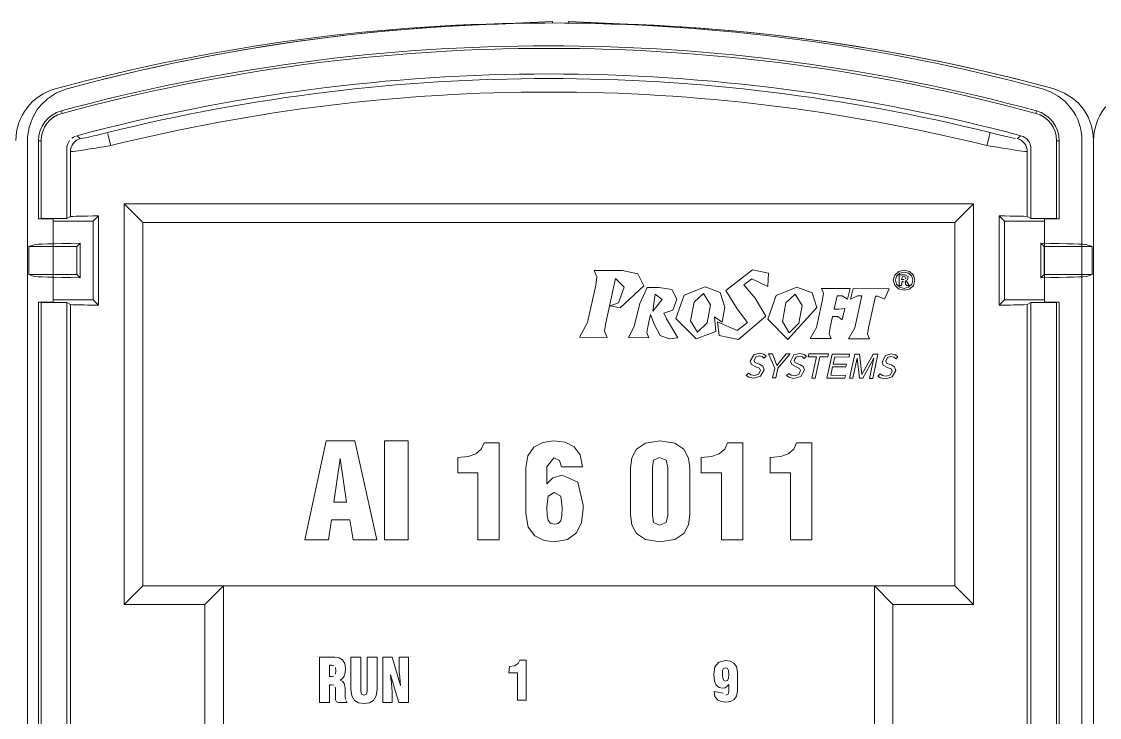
# Model space of a CAD drawing. Header units: millimetres. Extents: x -6000 to 26000, y -6000 to 26000.
# Drawn here: x 114.29 to 119.87, y -4531.35 to -4527.75 of the extents above; entities that cross this region are included whole.
import ezdxf

# ---------------------------------------------------------------- set-up
doc = ezdxf.new("R2010")
doc.units = ezdxf.units.MM
doc.header["$MEASUREMENT"] = 0
doc.layers.add('Чертеж и Рисунок_Ном._пера__1', color=7, linetype='Continuous', lineweight=15)
doc.layers.add('Чертеж и Рисунок_Ном._пера__7', color=7, linetype='Continuous', lineweight=15)

msp = doc.modelspace()

# ---------------------------------------------------------------- linework, layer by layer
at = {"layer": 'Чертеж и Рисунок_Ном._пера__1', "color": 7, "linetype": 'Continuous', "lineweight": 15, "flags": 128}
for points in [[(117.4812, -4529.0541), (117.402, -4529.0379), (117.2553, -4529.0371), (117.2692, -4529.0699), (117.2628, -4529.1135), (117.2197, -4529.3075), (117.1784, -4529.3836), (117.3222, -4529.3843), (117.3078, -4529.3515), (117.3148, -4529.3079), (117.3648, -4529.0793)], [(117.3381, -4529.2209), (117.3901, -4529.2315), (117.512, -4529.1167), (117.4812, -4529.0541)], [(118.158, -4529.0516), (118.0753, -4529.0348), (117.9371, -4529.1416), (117.995, -4529.2366)], [(118.0708, -4529.0814), (118.1541, -4529.1204), (118.158, -4529.0516)], [(118.8113, -4529.1136), (118.8038, -4529.0875), (118.8115, -4529.061)], [(118.8113, -4529.1136), (118.8038, -4529.0875), (118.8115, -4529.061)], [(118.8115, -4529.061), (118.8324, -4529.0419)], [(118.8115, -4529.061), (118.8324, -4529.0419)], [(118.8375, -4529.0511), (118.8211, -4529.0664)], [(118.8375, -4529.0511), (118.8211, -4529.0664)], [(118.8324, -4529.0419), (118.8601, -4529.0353)], [(118.8324, -4529.0419), (118.8601, -4529.0353)], [(118.8345, -4529.1156), (118.8345, -4529.06), (118.8466, -4529.06), (118.8659, -4529.0602), (118.881, -4529.0678)], [(118.8345, -4529.1156), (118.8345, -4529.06), (118.8466, -4529.06), (118.8659, -4529.0602), (118.881, -4529.0678)], [(118.8602, -4529.0456), (118.8375, -4529.0511)], [(118.8602, -4529.0456), (118.8375, -4529.0511)], [(118.8601, -4529.0353), (118.8884, -4529.0424)], [(118.8601, -4529.0353), (118.8884, -4529.0424)], [(118.8827, -4529.0511), (118.8602, -4529.0456)], [(118.8827, -4529.0511), (118.8602, -4529.0456)], [(118.8994, -4529.0667), (118.8827, -4529.0511)], [(118.8994, -4529.0667), (118.8827, -4529.0511)], [(118.8884, -4529.0424), (118.9089, -4529.0616)], [(118.8884, -4529.0424), (118.9089, -4529.0616)], [(118.9089, -4529.0616), (118.9165, -4529.0881), (118.9089, -4529.1144)], [(118.9089, -4529.0616), (118.9165, -4529.0881), (118.9089, -4529.1144)], [(117.3648, -4529.0793), (117.4109, -4529.1231), (117.3817, -4529.2052)], [(118.0887, -4529.1806), (118.0297, -4529.1114), (118.0708, -4529.0814)], [(118.8318, -4529.133), (118.8113, -4529.1136)], [(118.8318, -4529.133), (118.8113, -4529.1136)], [(118.8211, -4529.0664), (118.8149, -4529.0876), (118.821, -4529.1089), (118.8378, -4529.1245)], [(118.8211, -4529.0664), (118.8149, -4529.0876), (118.821, -4529.1089), (118.8378, -4529.1245)], [(118.8604, -4529.0971), (118.8498, -4529.0928), (118.8466, -4529.1157), (118.8345, -4529.1156)], [(118.8604, -4529.0971), (118.8498, -4529.0928), (118.8466, -4529.1157), (118.8345, -4529.1156)], [(118.8648, -4529.0696), (118.8516, -4529.0688), (118.8466, -4529.084)], [(118.8648, -4529.0696), (118.8516, -4529.0688), (118.8466, -4529.084)], [(118.8466, -4529.084), (118.8608, -4529.0841)], [(118.8466, -4529.084), (118.8608, -4529.0841)], [(118.8689, -4529.0807), (118.8648, -4529.0696)], [(118.8689, -4529.0807), (118.8648, -4529.0696)], [(118.8785, -4529.0866), (118.867, -4529.0914)], [(118.8785, -4529.0866), (118.867, -4529.0914)], [(118.881, -4529.0678), (118.8785, -4529.0866)], [(118.881, -4529.0678), (118.8785, -4529.0866)], [(118.8831, -4529.1245), (118.8997, -4529.109), (118.9057, -4529.0881), (118.8994, -4529.0667)], [(118.8831, -4529.1245), (118.8997, -4529.109), (118.9057, -4529.0881), (118.8994, -4529.0667)], [(118.9089, -4529.1144), (118.8882, -4529.1334)], [(118.9089, -4529.1144), (118.8882, -4529.1334)], [(117.6572, -4529.136), (117.5914, -4529.1261), (117.5292, -4529.1258), (117.4907, -4529.2081), (117.4628, -4529.3283), (117.432, -4529.3854), (117.5383, -4529.3859), (117.5275, -4529.3602), (117.5323, -4529.3287), (117.5468, -4529.2652), (117.5658, -4529.3151), (117.5974, -4529.3751)], [(117.6616, -4529.2431), (117.6836, -4529.1867), (117.6572, -4529.136)], [(117.7213, -4529.165), (117.6785, -4529.2867), (117.7829, -4529.3924), (117.8857, -4529.3529), (117.8778, -4529.2777)], [(117.9078, -4529.1507), (117.829, -4529.1221), (117.7213, -4529.165)], [(117.7725, -4529.2024), (117.8205, -4529.1569)], [(117.8205, -4529.1569), (117.8565, -4529.2158), (117.8402, -4529.3086)], [(117.8778, -4529.2777), (117.918, -4529.3044), (117.9323, -4529.2274), (117.9078, -4529.1507)], [(118.1968, -4529.1674), (118.1541, -4529.289), (118.2585, -4529.3948), (118.4079, -4529.2297), (118.3834, -4529.1531)], [(118.3046, -4529.1244), (118.1968, -4529.1674)], [(118.2481, -4529.2048), (118.296, -4529.1593)], [(118.296, -4529.1593), (118.3321, -4529.2182), (118.3157, -4529.311)], [(118.3834, -4529.1531), (118.3046, -4529.1244)], [(118.8601, -4529.1402), (118.8318, -4529.133)], [(118.8601, -4529.1402), (118.8318, -4529.133)], [(118.8378, -4529.1245), (118.8602, -4529.1301)], [(118.8378, -4529.1245), (118.8602, -4529.1301)], [(118.8882, -4529.1334), (118.8601, -4529.1402)], [(118.8882, -4529.1334), (118.8601, -4529.1402)], [(118.8602, -4529.1301), (118.8831, -4529.1245)], [(118.8602, -4529.1301), (118.8831, -4529.1245)], [(117.3817, -4529.2052), (117.3381, -4529.2209)], [(117.8402, -4529.3086), (117.79, -4529.3574), (117.7543, -4529.2986), (117.7725, -4529.2024)], [(117.995, -4529.2366), (118.049, -4529.3067), (117.996, -4529.3486), (117.8935, -4529.3034), (117.9029, -4529.3748), (118.003, -4529.3953), (118.1442, -4529.274), (118.0887, -4529.1806)], [(118.2656, -4529.3598), (118.2299, -4529.301), (118.2481, -4529.2048)], [(117.6297, -4529.2883), (117.6156, -4529.2585), (117.6616, -4529.2431)], [(117.6873, -4529.3867), (117.6297, -4529.2883)], [(118.3157, -4529.311), (118.2656, -4529.3598)], [(117.5974, -4529.3751), (117.6438, -4529.3917)], [(117.6438, -4529.3917), (117.6873, -4529.3867)], [(118.1103, -4529.5442), (118.096, -4529.5383), (118.0695, -4529.5244), (118.0636, -4529.5076), (118.0811, -4529.4738)], [(118.0811, -4529.4738), (118.1109, -4529.4659)], [(118.0921, -4529.4854), (118.0827, -4529.5032), (118.0868, -4529.5138)], [(118.1248, -4529.484), (118.1096, -4529.4802), (118.0921, -4529.4854)], [(118.1109, -4529.4659), (118.134, -4529.4715)], [(118.134, -4529.4715), (118.1455, -4529.4809), (118.1346, -4529.4917), (118.1248, -4529.484)], [(118.319, -4529.5453), (118.3047, -4529.5393), (118.2781, -4529.5254), (118.2722, -4529.5086), (118.2897, -4529.4748)], [(118.2897, -4529.4748), (118.3195, -4529.4669), (118.3427, -4529.4726), (118.3541, -4529.4819), (118.3432, -4529.4927), (118.3334, -4529.485)], [(118.3008, -4529.4865), (118.2913, -4529.5043), (118.2954, -4529.5148)], [(118.3334, -4529.485), (118.3182, -4529.4812), (118.3008, -4529.4865)], [(118.7516, -4529.5278), (118.7458, -4529.511), (118.7632, -4529.4772)], [(118.7632, -4529.4772), (118.793, -4529.4693), (118.8162, -4529.4749)], [(118.7743, -4529.4888), (118.7649, -4529.5066), (118.769, -4529.5172)], [(118.7918, -4529.4836), (118.7743, -4529.4888)], [(118.807, -4529.4874), (118.7918, -4529.4836)], [(118.8162, -4529.4749), (118.8277, -4529.4843), (118.8168, -4529.4951), (118.807, -4529.4874)], [(118.0868, -4529.5138), (118.1005, -4529.5203), (118.1119, -4529.5237), (118.1287, -4529.5332), (118.1355, -4529.5518), (118.1166, -4529.5858)], [(118.1068, -4529.5749), (118.1157, -4529.5553), (118.1103, -4529.5442)], [(118.2954, -4529.5148), (118.3091, -4529.5213), (118.3206, -4529.5247), (118.3373, -4529.5343)], [(118.3154, -4529.5759), (118.3243, -4529.5564), (118.319, -4529.5453)], [(118.3373, -4529.5343), (118.3441, -4529.5529), (118.3252, -4529.5869)], [(118.7925, -4529.5476), (118.7782, -4529.5417), (118.7516, -4529.5278)], [(118.769, -4529.5172), (118.7827, -4529.5237), (118.7941, -4529.5271), (118.8109, -4529.5367)], [(118.7889, -4529.5783), (118.7979, -4529.5587), (118.7925, -4529.5476)], [(118.8109, -4529.5367), (118.8177, -4529.5552), (118.7987, -4529.5892)], [(118.0552, -4529.5896), (118.0425, -4529.581), (118.0536, -4529.5695)], [(118.0536, -4529.5695), (118.0664, -4529.5783)], [(118.1166, -4529.5858), (118.0811, -4529.5956), (118.0552, -4529.5896)], [(118.0664, -4529.5783), (118.0848, -4529.5821)], [(118.0848, -4529.5821), (118.1068, -4529.5749)], [(118.2638, -4529.5907), (118.2512, -4529.582), (118.2622, -4529.5705)], [(118.2622, -4529.5705), (118.2751, -4529.5793)], [(118.3252, -4529.5869), (118.2897, -4529.5967), (118.2638, -4529.5907)], [(118.2751, -4529.5793), (118.2934, -4529.5831)], [(118.2934, -4529.5831), (118.3154, -4529.5759)], [(118.7632, -4529.5991), (118.7374, -4529.593), (118.7247, -4529.5844), (118.7358, -4529.5729)], [(118.7358, -4529.5729), (118.7486, -4529.5817)], [(118.7486, -4529.5817), (118.767, -4529.5855)], [(118.7987, -4529.5892), (118.7632, -4529.5991)], [(118.767, -4529.5855), (118.7889, -4529.5783)]]:
    msp.add_lwpolyline(points, dxfattribs=at)
for points in [[(118.867, -4529.0914), (118.8753, -4529.0978), (118.8867, -4529.1159), (118.8717, -4529.1158), (118.8666, -4529.1067)], [(118.867, -4529.0914), (118.8753, -4529.0978), (118.8867, -4529.1159), (118.8717, -4529.1158), (118.8666, -4529.1067)], [(117.5583, -4529.2489), (117.5702, -4529.1594), (117.6078, -4529.1871)], [(118.5804, -4529.131), (118.4319, -4529.1303), (118.4423, -4529.1548), (118.4374, -4529.1875), (118.4055, -4529.333), (118.3742, -4529.3901), (118.482, -4529.3906), (118.4716, -4529.3661), (118.4764, -4529.3334), (118.4891, -4529.2755), (118.5162, -4529.2756), (118.54, -4529.2936), (118.5537, -4529.2342), (118.5218, -4529.2374), (118.4976, -4529.2373), (118.5132, -4529.1689), (118.5388, -4529.1691), (118.5672, -4529.1856)], [(118.783, -4529.132), (118.7578, -4529.1865), (118.7218, -4529.17), (118.7115, -4529.1699), (118.675, -4529.3344), (118.6702, -4529.3671), (118.6806, -4529.3916), (118.5728, -4529.3911), (118.6041, -4529.334), (118.6404, -4529.1696), (118.6194, -4529.1695), (118.5833, -4529.1856), (118.5958, -4529.1311)], [(118.1782, -4529.4688), (118.2015, -4529.5291), (118.2501, -4529.4691), (118.27, -4529.4692), (118.2068, -4529.5438), (118.1962, -4529.5941), (118.1793, -4529.594), (118.1899, -4529.5437), (118.1586, -4529.4687)], [(118.3998, -4529.5951), (118.3829, -4529.595), (118.4063, -4529.4849), (118.3639, -4529.4847), (118.367, -4529.4697), (118.4688, -4529.4702), (118.4656, -4529.4852), (118.4232, -4529.485)], [(118.5528, -4529.5959), (118.4603, -4529.5954), (118.4869, -4529.4703), (118.5781, -4529.4708), (118.575, -4529.4858), (118.5007, -4529.4854), (118.4927, -4529.5221), (118.5612, -4529.5224), (118.5581, -4529.5374), (118.4896, -4529.5371), (118.4803, -4529.5805), (118.5559, -4529.5809)], [(118.6283, -4529.471), (118.6414, -4529.577), (118.6999, -4529.4714), (118.7239, -4529.4715), (118.6973, -4529.5966), (118.6809, -4529.5965), (118.6966, -4529.5226), (118.7039, -4529.4914), (118.6459, -4529.5963), (118.6292, -4529.5962), (118.6164, -4529.491), (118.6097, -4529.5222), (118.594, -4529.5961), (118.5776, -4529.596), (118.6042, -4529.4709)]]:
    msp.add_lwpolyline(points, close=True, dxfattribs=at)
at = {"layer": 'Чертеж и Рисунок_Ном._пера__7', "color": 7, "linetype": 'Continuous', "lineweight": 15}
for p, q in [((116.6557, -4527.7641), (117.0387, -4527.7473)), ((117.0387, -4527.7473), (117.0387, -4527.7549)), ((117.1222, -4527.7473), (117.5052, -4527.7641)), ((117.1222, -4527.7549), (117.1222, -4527.7473)), ((114.4952, -4528.2103), (114.4987, -4528.2232)), ((119.545, -4528.2103), (119.5415, -4528.2232)), ((114.3193, -4534.9602), (114.3193, -4528.3644)), ((114.3193, -4534.9602), (114.3193, -4528.3647)), ((114.3772, -4528.7704), (114.3772, -4528.3647)), ((114.3906, -4528.3647), (114.3772, -4528.3647)), ((114.3906, -4528.3647), (114.3906, -4528.7677)), ((119.6496, -4528.3647), (119.6496, -4528.7677)), ((119.6496, -4528.3647), (119.663, -4528.3647)), ((119.663, -4528.3647), (119.663, -4528.7704)), ((119.7813, -4534.9602), (119.7813, -4528.3644)), ((119.8416, -4528.3644), (119.8416, -4534.9602)), ((119.8416, -4528.3644), (119.8416, -4534.9602)), ((119.8416, -4534.9184), (119.8416, -4528.3647)), ((114.5233, -4528.7677), (114.5233, -4528.4063)), ((114.5425, -4528.4211), (114.5425, -4528.7581)), ((119.4978, -4528.7581), (119.4978, -4528.4211)), ((119.517, -4528.7677), (119.517, -4528.4063)), ((114.8207, -4528.6921), (119.2196, -4528.6921)), ((114.8207, -4528.6921), (114.9171, -4528.7884)), ((114.8207, -4530.768), (114.8207, -4528.6921)), ((119.1232, -4528.7884), (119.2196, -4528.6921)), ((119.2196, -4528.6921), (119.2196, -4530.768)), ((114.3906, -4528.7677), (114.3772, -4528.7704)), ((114.4537, -4528.7704), (114.3772, -4528.7704)), ((114.5233, -4528.7677), (114.3906, -4528.7677)), ((114.4537, -4528.7826), (114.4537, -4528.7704)), ((114.6595, -4528.7826), (114.4537, -4528.7826)), ((114.4537, -4529.189), (114.4537, -4528.7826)), ((114.5425, -4528.7581), (114.5233, -4528.7677)), ((114.6595, -4528.7826), (114.6873, -4528.7548)), ((114.6595, -4528.7826), (114.6595, -4529.189)), ((114.6873, -4528.7548), (114.6873, -4529.2169)), ((119.3529, -4529.2169), (119.3529, -4528.7548)), ((119.3529, -4528.7548), (119.3808, -4528.7826)), ((119.3808, -4528.7826), (119.5865, -4528.7826)), ((119.3808, -4529.189), (119.3808, -4528.7826)), ((119.517, -4528.7677), (119.4978, -4528.7581)), ((119.6496, -4528.7677), (119.517, -4528.7677)), ((119.5865, -4528.7704), (119.5865, -4528.7826)), ((119.663, -4528.7704), (119.5865, -4528.7704)), ((119.5865, -4528.7826), (119.5865, -4529.189)), ((119.663, -4528.7704), (119.6496, -4528.7677)), ((119.1232, -4528.7884), (114.9171, -4528.7884)), ((114.9171, -4528.7884), (114.9171, -4530.6716)), ((119.1232, -4530.6716), (119.1232, -4528.7884)), ((114.3266, -4528.9131), (114.3544, -4528.9039)), ((114.3266, -4528.9131), (114.3266, -4529.0585)), ((114.5757, -4528.9131), (114.3266, -4528.9131)), ((114.5757, -4528.9131), (114.5924, -4528.8964)), ((114.5757, -4528.9131), (114.5757, -4529.0585)), ((114.5924, -4528.8964), (114.5924, -4529.0752)), ((119.5685, -4528.8964), (119.5685, -4529.0752)), ((119.5685, -4528.8964), (119.5852, -4528.9131)), ((119.8343, -4528.9131), (119.5852, -4528.9131)), ((119.5852, -4529.0585), (119.5852, -4528.9131)), ((119.8343, -4528.9131), (119.8065, -4528.9039)), ((119.8343, -4528.9131), (119.8343, -4529.0585)), ((114.3544, -4529.0678), (114.3266, -4529.0585)), ((114.3266, -4529.0585), (114.5757, -4529.0585)), ((114.5757, -4529.0585), (114.5924, -4529.0752)), ((119.5852, -4529.0585), (119.5685, -4529.0752)), ((119.5852, -4529.0585), (119.8343, -4529.0585)), ((119.8065, -4529.0678), (119.8343, -4529.0585)), ((114.3772, -4529.2013), (114.3772, -4533.7919)), ((114.3906, -4529.2039), (114.3772, -4529.2013)), ((114.4537, -4529.2013), (114.3772, -4529.2013)), ((114.5233, -4529.2039), (114.3906, -4529.2039)), ((114.3906, -4529.2039), (114.3906, -4533.7892)), ((114.6595, -4529.189), (114.4537, -4529.189)), ((114.4537, -4529.189), (114.4537, -4529.2013)), ((114.5233, -4529.2039), (114.5425, -4529.2135)), ((114.5233, -4533.7892), (114.5233, -4529.2039)), ((114.5425, -4529.2135), (114.5425, -4533.7796)), ((114.6873, -4529.2169), (114.6595, -4529.189)), ((119.3529, -4529.2169), (119.3808, -4529.189)), ((119.3808, -4529.189), (119.5865, -4529.189)), ((119.517, -4529.2039), (119.4978, -4529.2135)), ((119.4978, -4533.7796), (119.4978, -4529.2135)), ((119.6496, -4529.2039), (119.517, -4529.2039)), ((119.517, -4533.7892), (119.517, -4529.2039)), ((119.5865, -4529.2013), (119.5865, -4529.189)), ((119.663, -4529.2013), (119.5865, -4529.2013)), ((119.663, -4529.2013), (119.6496, -4529.2039)), ((119.6496, -4533.7892), (119.6496, -4529.2039)), ((119.663, -4529.2013), (119.663, -4533.7919)), ((114.8207, -4530.768), (114.9171, -4530.6716)), ((114.9171, -4530.6716), (115.3344, -4530.6716)), ((115.1423, -4530.6716), (118.898, -4530.6716)), ((115.238, -4530.768), (115.3344, -4530.6716)), ((115.3344, -4530.6716), (115.3344, -4534.5664)), ((115.3344, -4530.6716), (118.7059, -4530.6716)), ((118.7059, -4530.6716), (119.1232, -4530.6716)), ((118.7059, -4530.6716), (118.8023, -4530.768)), ((118.7059, -4534.5664), (118.7059, -4530.6716)), ((119.1232, -4530.6716), (119.2196, -4530.768)), ((115.238, -4530.768), (114.8207, -4530.768)), ((115.238, -4534.6628), (115.238, -4530.768)), ((119.2196, -4530.768), (118.8023, -4530.768)), ((118.8023, -4530.768), (118.8023, -4534.6628))]:
    msp.add_line(p, q, dxfattribs=at)
at = {"layer": 'Чертеж и Рисунок_Ном._пера__7', "color": 7, "linetype": 'Continuous', "lineweight": 15, "flags": 128}
for points in [[(114.4639, -4528.0963), (114.4423, -4528.1032), (114.4213, -4528.1117), (114.401, -4528.122), (114.3817, -4528.1339), (114.3647, -4528.1463), (114.3464, -4528.1621), (114.3305, -4528.1783), (114.316, -4528.1958), (114.3038, -4528.213), (114.2915, -4528.2338), (114.2811, -4528.2558), (114.2736, -4528.2755), (114.2627, -4528.3193), (114.259, -4528.3644)], [(114.5242, -4528.0963), (114.4698, -4528.1175), (114.4238, -4528.1473), (114.3908, -4528.1783), (114.3704, -4528.2039), (114.3452, -4528.2473), (114.3278, -4528.2964), (114.32, -4528.3445), (114.3193, -4528.3644)], [(119.5764, -4528.0963), (119.619, -4528.1118), (119.6586, -4528.1339), (119.694, -4528.1622), (119.7243, -4528.1958), (119.7381, -4528.2157), (119.7487, -4528.2338), (119.7592, -4528.2558), (119.7667, -4528.2755), (119.773, -4528.2973), (119.7776, -4528.3195), (119.7805, -4528.3435), (119.7813, -4528.3644)], [(119.6367, -4528.0963), (119.6916, -4528.1177), (119.733, -4528.144), (119.7611, -4528.1688), (119.7887, -4528.2012), (119.8129, -4528.2413), (119.8313, -4528.2894), (119.84, -4528.3345), (119.8416, -4528.3644)], [(120.0465, -4528.0963), (120.0249, -4528.1032), (120.0039, -4528.1117), (119.9836, -4528.122), (119.9643, -4528.1339), (119.9473, -4528.1463), (119.929, -4528.1621), (119.9131, -4528.1783), (119.8986, -4528.1958), (119.8865, -4528.213), (119.8742, -4528.2338), (119.8637, -4528.2558), (119.8562, -4528.2755), (119.8453, -4528.3193), (119.8416, -4528.3644)], [(114.5942, -4528.3539), (114.6065, -4528.3525), (114.6206, -4528.3497), (114.6375, -4528.346), (114.6483, -4528.3435), (114.6631, -4528.3401), (114.6823, -4528.3355), (114.6993, -4528.3314), (114.7167, -4528.3271), (114.7342, -4528.3228)], [(114.7382, -4528.3387), (114.7356, -4528.3282)], [(119.306, -4528.3228), (119.3031, -4528.3346)], [(119.306, -4528.3228), (119.3191, -4528.326), (119.337, -4528.3304), (119.3472, -4528.3329), (119.3579, -4528.3355), (119.37, -4528.3384), (119.3805, -4528.3408), (119.3967, -4528.3446), (119.4114, -4528.3479), (119.4272, -4528.3513), (119.4374, -4528.3532)], [(114.5233, -4528.4063), (114.5242, -4528.395), (114.527, -4528.3839), (114.5315, -4528.3735), (114.5377, -4528.3639)], [(114.5425, -4528.4211), (114.5433, -4528.4103), (114.546, -4528.3993), (114.5505, -4528.3886), (114.5569, -4528.3787), (114.5649, -4528.37), (114.574, -4528.3629), (114.584, -4528.3575), (114.5942, -4528.3539)], [(114.5425, -4528.4211), (114.5552, -4528.4204), (114.5707, -4528.4185), (114.5819, -4528.4169), (114.5942, -4528.4152), (114.607, -4528.4133), (114.623, -4528.4108), (114.6331, -4528.4093), (114.6449, -4528.4074), (114.6584, -4528.4053), (114.6737, -4528.4028), (114.6874, -4528.4006), (114.7006, -4528.3985), (114.713, -4528.3965), (114.7245, -4528.3946), (114.7348, -4528.3929), (114.751, -4528.3902)], [(114.5493, -4528.3521), (114.5588, -4528.3457), (114.5691, -4528.341)], [(114.5942, -4528.3539), (114.5845, -4528.3465), (114.5749, -4528.3391)], [(114.751, -4528.3902), (114.748, -4528.3782), (114.7449, -4528.3659), (114.7411, -4528.3503), (114.7382, -4528.3387)], [(119.3021, -4528.3387), (119.2992, -4528.3503), (119.2953, -4528.3659), (119.2922, -4528.3782), (119.2892, -4528.3902)], [(119.2892, -4528.3902), (119.305, -4528.3928), (119.3193, -4528.3952), (119.3322, -4528.3973), (119.3434, -4528.3991), (119.3607, -4528.4019), (119.3818, -4528.4053), (119.3953, -4528.4074), (119.4071, -4528.4093), (119.4173, -4528.4108), (119.4332, -4528.4133), (119.4461, -4528.4152), (119.4583, -4528.4169), (119.4696, -4528.4185), (119.485, -4528.4204), (119.4967, -4528.4212)], [(119.4653, -4528.3391), (119.4557, -4528.3465), (119.446, -4528.3539)], [(119.4978, -4528.4211), (119.4969, -4528.4103), (119.4942, -4528.3993), (119.4897, -4528.3886), (119.4833, -4528.3787), (119.4754, -4528.37), (119.4662, -4528.3629), (119.4563, -4528.3575), (119.446, -4528.3539)], [(119.4653, -4528.3391), (119.476, -4528.3429), (119.486, -4528.3484), (119.4949, -4528.3555), (119.5025, -4528.3639), (119.5087, -4528.3735), (119.5133, -4528.3839), (119.516, -4528.395), (119.517, -4528.4063)], [(114.5425, -4528.7581), (114.5544, -4528.757), (114.5726, -4528.7563), (114.5846, -4528.756), (114.5983, -4528.7558), (114.6136, -4528.7555), (114.6304, -4528.7553), (114.6577, -4528.755), (114.6873, -4528.7548)], [(119.3529, -4528.7548), (119.3825, -4528.755), (119.4099, -4528.7553), (119.4266, -4528.7555), (119.4419, -4528.7558), (119.4556, -4528.756), (119.4676, -4528.7563), (119.4777, -4528.7567), (119.492, -4528.7574)], [(114.5425, -4529.2135), (114.5544, -4529.2146), (114.5726, -4529.2153), (114.5846, -4529.2156), (114.5983, -4529.2159), (114.6136, -4529.2162), (114.6304, -4529.2164), (114.6577, -4529.2167), (114.6873, -4529.2169)], [(119.3529, -4529.2169), (119.3825, -4529.2167), (119.4099, -4529.2164), (119.4266, -4529.2162), (119.4419, -4529.2159), (119.4556, -4529.2156), (119.4676, -4529.2153), (119.4777, -4529.215), (119.492, -4529.2143)], [(116.6699, -4529.9631), (116.6846, -4529.931), (116.7631, -4529.931), (116.7631, -4530.4332), (116.6531, -4530.4332), (116.6531, -4530.0867)], [(116.9117, -4529.9974), (116.9428, -4529.9539), (116.9889, -4529.9285)], [(116.9889, -4529.9285), (117.0453, -4529.9203), (117.105, -4529.9276)], [(117.105, -4529.9276), (117.1521, -4529.9511), (117.1828, -4529.9925), (117.1939, -4530.0546), (117.0853, -4530.0546), (117.0753, -4530.0217)], [(117.4425, -4530.061), (117.4496, -4530.0085), (117.4743, -4529.9635), (117.5211, -4529.9321)], [(117.5211, -4529.9321), (117.5946, -4529.9203), (117.6718, -4529.9321)], [(117.6718, -4529.9321), (117.7189, -4529.9639)], [(117.9308, -4529.9631), (117.9454, -4529.931), (118.024, -4529.931), (118.024, -4530.4332), (117.9139, -4530.4332), (117.9139, -4530.0867)], [(118.2886, -4529.9631), (118.3033, -4529.931), (118.3819, -4529.931), (118.3819, -4530.4332), (118.2718, -4530.4332), (118.2718, -4530.0867)], [(116.6531, -4530.0867), (116.5481, -4530.0867), (116.5481, -4530.0074), (116.6024, -4530.0021), (116.6417, -4529.9871), (116.6699, -4529.9631)], [(116.9135, -4530.3678), (116.9003, -4530.2967), (116.9003, -4530.0603), (116.9117, -4529.9974)], [(117.0753, -4530.0217), (117.0453, -4530.0089), (117.0089, -4530.0547), (117.0089, -4530.1428)], [(117.5932, -4530.0067), (117.5628, -4530.0203)], [(117.6271, -4530.0203), (117.5932, -4530.0067)], [(117.7189, -4529.9639), (117.7429, -4530.0092)], [(117.7429, -4530.0092), (117.7497, -4530.061), (117.7497, -4530.3025), (117.7429, -4530.355)], [(117.9139, -4530.0867), (117.8089, -4530.0867), (117.8089, -4530.0074), (117.8632, -4530.0021), (117.9025, -4529.9871)], [(117.9025, -4529.9871), (117.9308, -4529.9631)], [(118.2718, -4530.0867), (118.1668, -4530.0867), (118.1668, -4530.0074), (118.2211, -4530.0021), (118.2604, -4529.9871)], [(118.2604, -4529.9871), (118.2886, -4529.9631)], [(117.7189, -4530.4), (117.6718, -4530.4318), (117.5946, -4530.4439), (117.5211, -4530.4321), (117.4743, -4530.4003), (117.4496, -4530.355), (117.4425, -4530.3025), (117.4425, -4530.061)], [(117.5628, -4530.0203), (117.5561, -4530.0589), (117.5561, -4530.3053), (117.5628, -4530.3439)], [(117.6271, -4530.3439), (117.6361, -4530.3053), (117.6361, -4530.0589), (117.6271, -4530.0203)], [(117.0089, -4530.1428), (117.0403, -4530.1115)], [(117.0403, -4530.1115), (117.0896, -4530.0989), (117.1696, -4530.1351)], [(117.1696, -4530.1351), (117.1982, -4530.2542), (117.1982, -4530.2707), (117.19, -4530.3426)], [(117.016, -4530.2073), (117.0089, -4530.2642)], [(117.0814, -4530.2077), (117.0482, -4530.1874), (117.016, -4530.2073)], [(117.0814, -4530.334), (117.0878, -4530.3073), (117.0896, -4530.265), (117.0814, -4530.2077)], [(117.0089, -4530.2642), (117.0107, -4530.3063), (117.0167, -4530.3333)], [(117.0167, -4530.3333), (117.0285, -4530.3475)], [(117.0689, -4530.3478), (117.0814, -4530.334)], [(117.19, -4530.3426), (117.1639, -4530.397), (117.1174, -4530.4318)], [(117.5628, -4530.3439), (117.5932, -4530.3575), (117.6271, -4530.3439)], [(116.9953, -4530.4368), (116.9478, -4530.4128), (116.9135, -4530.3678)], [(117.0285, -4530.3475), (117.0482, -4530.3517), (117.0689, -4530.3478)], [(117.7429, -4530.355), (117.7189, -4530.4)], [(117.1174, -4530.4318), (117.0482, -4530.4439), (116.9953, -4530.4368)], [(115.9343, -4531.0442), (115.9123, -4531.0405), (115.8325, -4531.0405), (115.8325, -4531.2763), (115.8833, -4531.2763), (115.8833, -4531.1843)], [(115.9635, -4531.074), (115.9519, -4531.0554), (115.9343, -4531.0442)], [(115.9953, -4531.0405), (115.9953, -4531.2067), (115.9998, -4531.2425)], [(116.0502, -4531.233), (116.046, -4531.2158), (116.046, -4531.0405), (115.9953, -4531.0405)], [(116.126, -4531.2424), (116.1305, -4531.2067), (116.1305, -4531.0405), (116.0798, -4531.0405), (116.0798, -4531.2158), (116.0756, -4531.2329)], [(116.1598, -4531.0405), (116.1598, -4531.2763), (116.2082, -4531.2763), (116.2082, -4531.2204), (116.2073, -4531.1996)], [(116.2477, -4531.1438), (116.2504, -4531.1672), (116.2522, -4531.1886), (116.2088, -4531.0405), (116.1598, -4531.0405)], [(116.202, -4531.1535), (116.1997, -4531.1328), (116.2437, -4531.2763), (116.2927, -4531.2763), (116.2927, -4531.0405), (116.2443, -4531.0405), (116.2443, -4531.0993), (116.2453, -4531.1205)], [(116.857, -4531.2647), (116.9024, -4531.2647), (116.9024, -4531.0577), (116.87, -4531.0577), (116.8606, -4531.0746)], [(117.9355, -4531.0588), (117.9, -4531.0673), (117.8804, -4531.0916)], [(117.9592, -4531.0617), (117.9355, -4531.0588)], [(117.9921, -4531.0904), (117.9788, -4531.0717), (117.9592, -4531.0617)], [(115.8833, -4531.0829), (115.8959, -4531.0829), (115.907, -4531.0859)], [(115.9071, -4531.1391), (115.8962, -4531.142), (115.8833, -4531.142), (115.8833, -4531.0829)], [(115.9143, -4531.0954), (115.917, -4531.1124), (115.9143, -4531.1295)], [(115.9607, -4531.1394), (115.966, -4531.1229)], [(115.9677, -4531.0999), (115.9635, -4531.074)], [(115.966, -4531.1229), (115.9677, -4531.0999)], [(116.2453, -4531.1205), (116.2477, -4531.1438)], [(116.8419, -4531.0854), (116.817, -4531.0892), (116.8137, -4531.1219), (116.857, -4531.1219), (116.857, -4531.2647)], [(116.8606, -4531.0746), (116.8419, -4531.0854)], [(117.8804, -4531.0916), (117.8743, -4531.1294), (117.8778, -4531.1665)], [(117.9191, -4531.1327), (117.9202, -4531.1107)], [(117.9202, -4531.1107), (117.9251, -4531.0995)], [(117.9251, -4531.0995), (117.9355, -4531.0964)], [(117.9355, -4531.0964), (117.9458, -4531.0997)], [(117.9458, -4531.0997), (117.9509, -4531.111)], [(117.9509, -4531.111), (117.9523, -4531.1327)], [(117.9924, -4531.2438), (117.9971, -4531.2181), (117.9971, -4531.1197), (117.9921, -4531.0904)], [(115.8833, -4531.1843), (115.8944, -4531.1843), (115.9067, -4531.1868)], [(115.939, -4531.1597), (115.9518, -4531.1511)], [(115.9619, -4531.181), (115.9526, -4531.1673), (115.939, -4531.1597)], [(115.9518, -4531.1511), (115.9607, -4531.1394)], [(115.9668, -4531.26), (115.9654, -4531.2467), (115.9654, -4531.2017), (115.9619, -4531.181)], [(116.2073, -4531.1996), (116.2049, -4531.1765), (116.202, -4531.1535)], [(117.8778, -4531.1665), (117.8875, -4531.1869)], [(117.9205, -4531.1503), (117.9191, -4531.1327)], [(117.9355, -4531.1659), (117.9256, -4531.1618), (117.9205, -4531.1503)], [(117.9458, -4531.1618), (117.9355, -4531.1659)], [(117.9445, -4531.1924), (117.9523, -4531.183), (117.9523, -4531.2189), (117.9485, -4531.2329)], [(117.9509, -4531.1503), (117.9458, -4531.1618)], [(117.9523, -4531.1327), (117.9509, -4531.1503)], [(115.9129, -4531.1944), (115.9146, -4531.207), (115.9146, -4531.2457), (115.9157, -4531.2617)], [(116.0756, -4531.2329), (116.0628, -4531.2385), (116.0502, -4531.233)], [(117.8758, -4531.2189), (117.8803, -4531.2445), (117.893, -4531.2618)], [(117.9224, -4531.2287), (117.8758, -4531.2189)], [(117.8875, -4531.1869), (117.9016, -4531.1985)], [(117.9016, -4531.1985), (117.9188, -4531.2022)], [(117.9188, -4531.2022), (117.9335, -4531.1994)], [(117.9335, -4531.1994), (117.9445, -4531.1924)], [(117.9485, -4531.2329), (117.937, -4531.2378)], [(115.9157, -4531.2617), (115.9202, -4531.2724)], [(115.9202, -4531.2724), (115.9299, -4531.2763), (115.9745, -4531.2763), (115.9702, -4531.2668)], [(115.9998, -4531.2425), (116.0129, -4531.2657)], [(116.0129, -4531.2657), (116.034, -4531.2781)], [(116.034, -4531.2781), (116.0628, -4531.2818)], [(116.0628, -4531.2818), (116.0914, -4531.2781)], [(116.0914, -4531.2781), (116.1127, -4531.2655)], [(116.1127, -4531.2655), (116.126, -4531.2424)], [(117.893, -4531.2618), (117.9124, -4531.2715)], [(117.9124, -4531.2715), (117.937, -4531.2746), (117.9604, -4531.2714)], [(117.9604, -4531.2714), (117.9795, -4531.2613)], [(117.9795, -4531.2613), (117.9924, -4531.2438)]]:
    msp.add_lwpolyline(points, dxfattribs=at)
for points in [[(116.0152, -4529.9203), (116.1288, -4530.4332), (116.0074, -4530.4332), (115.9888, -4530.3303), (115.8945, -4530.3303), (115.8788, -4530.4332), (115.7559, -4530.4332), (115.8673, -4529.9203)], [(116.2917, -4530.4332), (116.1681, -4530.4332), (116.1681, -4529.9203), (116.2917, -4529.9203)], [(115.9723, -4530.2382), (115.9395, -4530.0124), (115.9066, -4530.2382)]]:
    msp.add_lwpolyline(points, close=True, dxfattribs=at)
at = {"layer": 'Чертеж и Рисунок_Ном._пера__7', "color": 7, "linetype": 'Continuous', "lineweight": 15}
for centre, radius, start, end in [((117.0201, -4537.4918), 9.737, 74.77978, 105.22022), ((117.0805, -4537.4918), 9.737, 90, 105.22022), ((117.0805, -4537.4918), 9.737, 92.5, 105.21846), ((117.0805, -4537.4918), 9.737, 74.77978, 90), ((117.0805, -4537.4918), 9.737, 74.78154, 87.5), ((117.0201, -4537.4918), 9.6188, 74.78154, 105.21846), ((117.0201, -4537.4918), 9.6054, 74.78154, 105.21846), ((117.0201, -4537.5196), 9.5005, 75.08546, 104.91454), ((117.0201, -4537.5196), 9.4766, 76.04186, 103.95814), ((117.0201, -4537.5196), 9.4071, 76.04185, 103.95815), ((114.5372, -4528.3647), 0.16, 105.2185, 180), ((114.5372, -4528.3647), 0.1466, 105.2185, 180), ((119.5031, -4528.3647), 0.1466, 0, 74.7815), ((119.5031, -4528.3647), 0.16, 0, 74.7815)]:
    msp.add_arc(centre, radius, start, end, dxfattribs=at)
for centre, start_param, end_param in [((114.91, -4528.9044), 2.178367, 3.089233), ((119.2509, -4528.9044), 0.05236, 0.963226), ((114.91, -4529.0672), 3.193953, 4.104819), ((119.2509, -4529.0672), 5.319959, 6.230825)]:
    msp.add_ellipse(centre, major_axis=(0.5564, 0), ratio=0.017455, start_param=start_param, end_param=end_param, dxfattribs=at)

doc.saveas('drawing.dxf')
